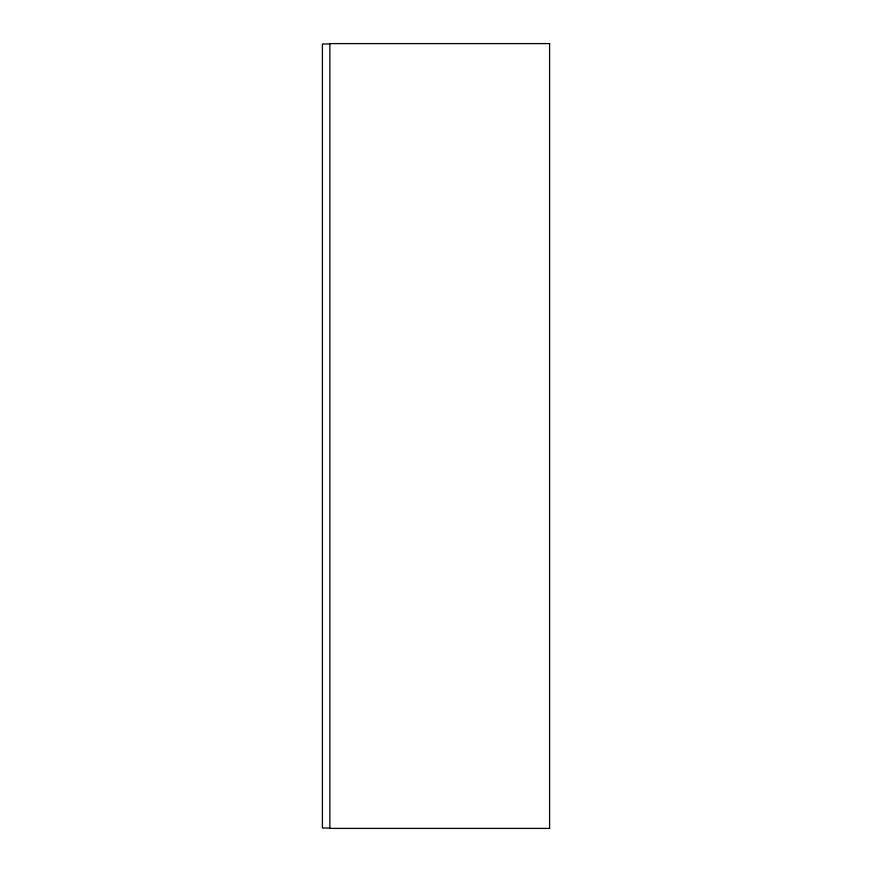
<?xml version="1.0" encoding="UTF-8"?>
<svg xmlns="http://www.w3.org/2000/svg" width="872" height="872" viewBox="0 0 872 872"><rect width="100%" height="100%" fill="white"/><g stroke="black" fill="none" stroke-linecap="round" stroke-linejoin="round"><path stroke-width="1.31" d="M329.856 43.992L322.4 43.992L322.4 828.008L329.856 828.008M549.6 43.6L329.856 43.6L329.856 828.4L549.6 828.4L549.6 43.6"/></g></svg>
